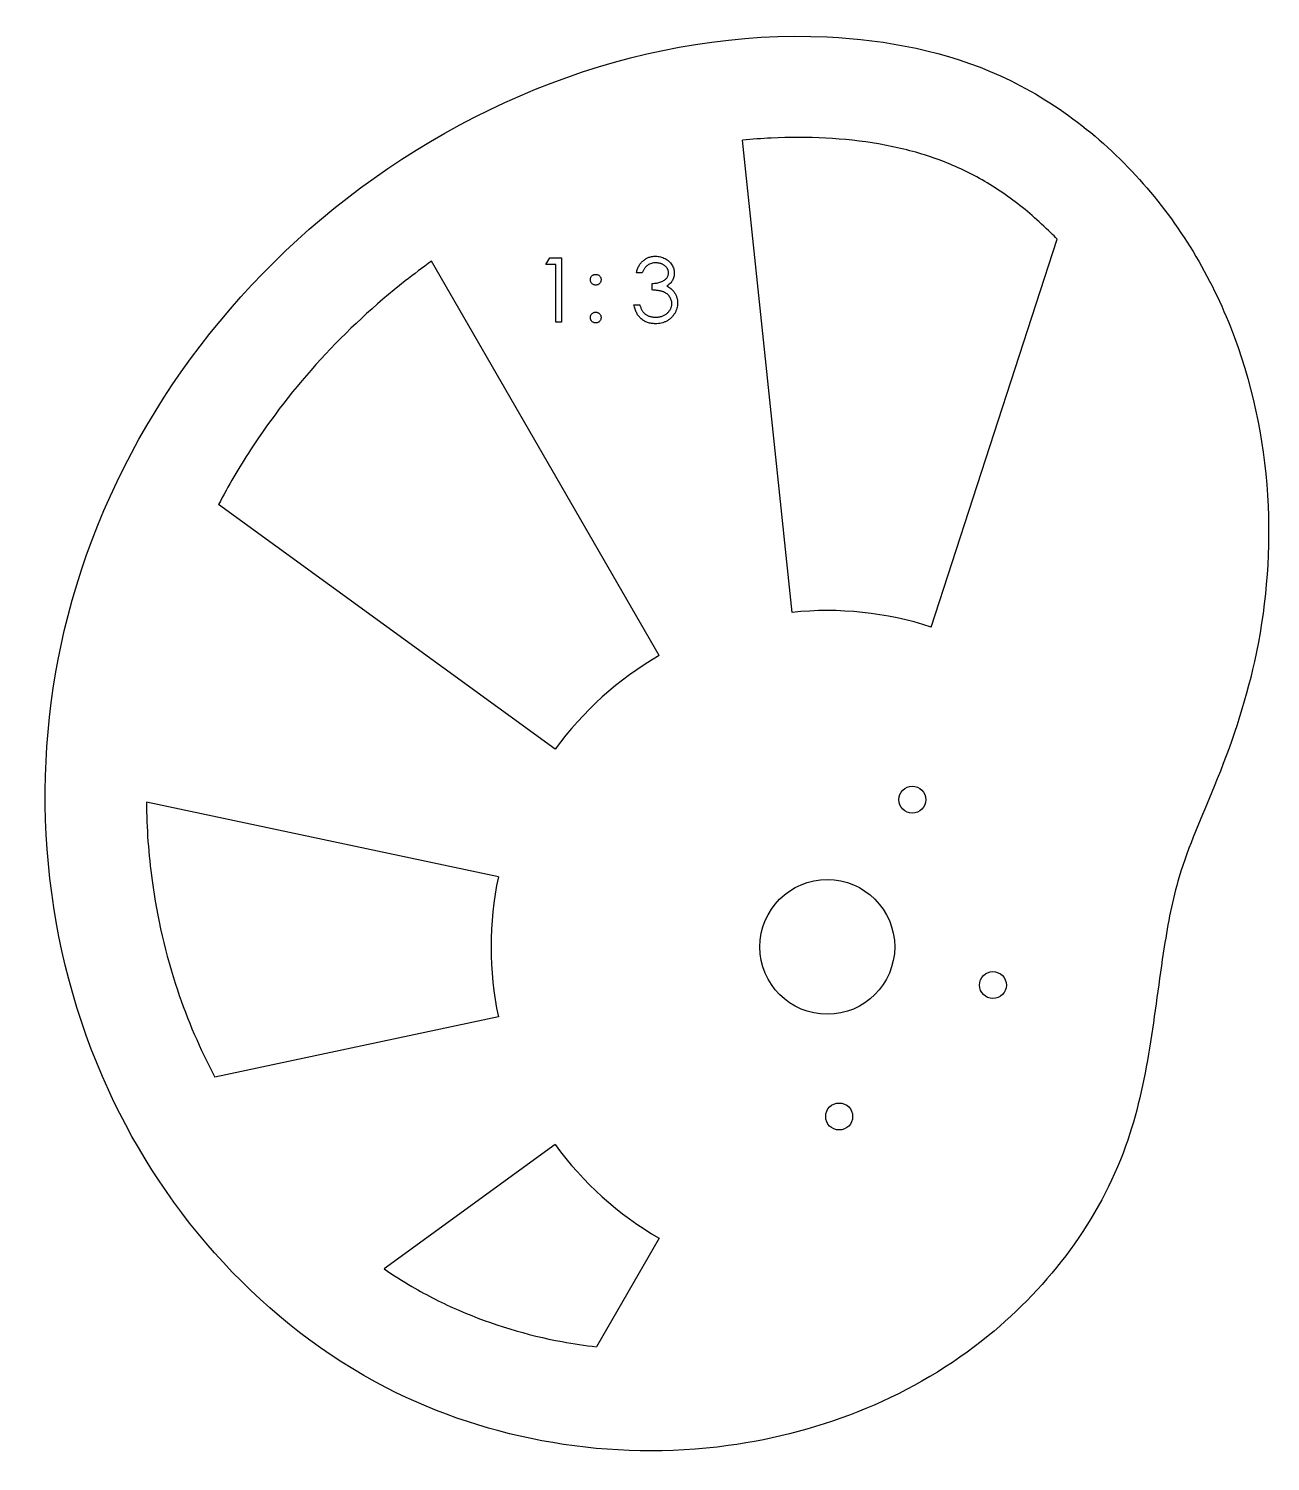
# Paper-space layout '_Right' of a CAD drawing. Header units: millimetres. Extents: x -149 to 36, y -244 to -31.
import ezdxf

# ---------------------------------------------------------------- set-up
doc = ezdxf.new("R2010")
doc.units = ezdxf.units.MM

psp = doc.layouts.new('_Right')

# ---------------------------------------------------------------- linework, layer by layer
at = {"color": 7, "linetype": 'Continuous', "lineweight": 25}
for p, q in [((-35.23, -118.07), (-42.59, -48.01)), ((-14.6, -120.24), (4.1, -62.71)), ((-71.76, -66.45), (-71.2, -65.47)), ((-71.2, -65.47), (-69.44, -65.47)), ((-69.44, -65.47), (-69.44, -75)), ((-54.96, -124.48), (-88.74, -65.97)), ((-70.3, -66.45), (-71.76, -66.45)), ((-70.3, -75), (-70.3, -66.45)), ((-57.48, -67.67), (-58.33, -67.67)), ((-56.01, -70.23), (-56.01, -69.26)), ((-58.7, -72.43), (-57.84, -72.43)), ((-69.44, -75), (-70.3, -75)), ((-70.38, -138.36), (-120.34, -102.07)), ((-78.82, -157.32), (-131.05, -146.21)), ((-78.82, -178.07), (-120.89, -187.01)), ((-70.38, -197.02), (-95.77, -215.47)), ((-54.96, -210.9), (-64.26, -227.01))]:
    psp.add_line(p, q, dxfattribs=at)
for centre, radius in [((-17.4, -145.85), 2), ((-30.01, -167.69), 10), ((-5.44, -173.36), 2), ((-28.25, -192.85), 2)]:
    psp.add_circle(centre, radius, dxfattribs=at)
for start, end in [(72, 96), (120, 144), (168, 192), (216, 240)]:
    psp.add_arc((-30.01, -167.69), 49.9, start, end, dxfattribs=at)
for points, knots in [([(19.99, -167.69), (20.54, -164.18), (22.08, -155.96), (28.33, -142.42), (34.46, -124.36), (36.49, -101.45), (31.7, -76.44), (18.2, -53.37), (-3.41, -36.55), (-47.12, -28.07), (-107.95, -51.02), (-150.81, -116.76), (-144.55, -189.32), (-101.19, -237.52), (-47.29, -246.45), (-5.89, -229.84), (16.74, -199.59), (18.41, -177.67), (19.99, -167.69)], [0, 0, 0, 0, 0.017369, 0.040873, 0.072778, 0.11062, 0.152346, 0.195688, 0.239122, 0.282207, 0.408949, 0.530535, 0.642447, 0.741322, 0.8254, 0.893945, 0.950727, 1, 1, 1, 1]), ([(4.1, -62.71), (3.79, -62.38), (1.71, -60.27), (-2.41, -56.71), (-7.54, -53.49), (-11.75, -51.53), (-16.22, -49.89), (-22.29, -48.41), (-30.19, -47.56), (-37.03, -47.55), (-41.17, -47.87), (-42.59, -48.01)], [0.2003276, 0.2003276, 0.2003276, 0.2003276, 0.203125, 0.21875, 0.234375, 0.2421875, 0.25, 0.265625, 0.28125, 0.296875, 0.3050429, 0.3050429, 0.3050429, 0.3050429]), ([(-58.33, -67.67), (-58.31, -67.57), (-58.26, -67.38), (-58.17, -67.12), (-58.07, -66.86), (-57.94, -66.63), (-57.81, -66.41), (-57.65, -66.21), (-57.49, -66.02), (-57.3, -65.86), (-57.11, -65.71), (-56.9, -65.58), (-56.69, -65.47), (-56.47, -65.38), (-56.24, -65.31), (-56, -65.26), (-55.75, -65.23), (-55.58, -65.23), (-55.5, -65.23)], [0, 0, 0, 0, 0.072625, 0.141977, 0.208985, 0.273957, 0.336889, 0.398745, 0.460116, 0.520825, 0.580994, 0.640152, 0.698622, 0.757271, 0.816427, 0.876254, 0.937165, 1, 1, 1, 1]), ([(-55.5, -65.23), (-55.37, -65.23), (-55.13, -65.24), (-54.76, -65.3), (-54.42, -65.41), (-54.08, -65.56), (-53.78, -65.74), (-53.5, -65.96), (-53.27, -66.21), (-53.07, -66.48), (-52.91, -66.78), (-52.8, -67.08), (-52.73, -67.39), (-52.72, -67.6), (-52.71, -67.7)], [0, 0, 0, 0, 0.090254, 0.17854, 0.266093, 0.354631, 0.441886, 0.525747, 0.608114, 0.690197, 0.770821, 0.848326, 0.924012, 1, 1, 1, 1]), ([(-88.74, -65.97), (-90.06, -66.91), (-95.95, -71.32), (-105.54, -80.21), (-114.46, -91.73), (-118.89, -99.3), (-120.34, -102.07)], [0.39743707, 0.39743707, 0.39743707, 0.39743707, 0.40625, 0.4375, 0.46875, 0.48615628, 0.48615628, 0.48615628, 0.48615628]), ([(-65.17, -68.71), (-65.17, -68.65), (-65.16, -68.55), (-65.12, -68.4), (-65.04, -68.26), (-64.94, -68.14), (-64.82, -68.04), (-64.68, -67.97), (-64.53, -67.92), (-64.43, -67.92), (-64.38, -67.91)], [0, 0, 0, 0, 0.126257, 0.249407, 0.371465, 0.498805, 0.627129, 0.750535, 0.872218, 1, 1, 1, 1]), ([(-64.38, -67.91), (-64.32, -67.92), (-64.22, -67.92), (-64.07, -67.96), (-63.93, -68.04), (-63.81, -68.14), (-63.71, -68.26), (-63.63, -68.4), (-63.59, -68.55), (-63.58, -68.65), (-63.58, -68.71)], [0, 0, 0, 0, 0.127519, 0.249986, 0.371792, 0.49887, 0.625948, 0.748492, 0.870959, 1, 1, 1, 1]), ([(-55.48, -66.2), (-55.59, -66.21), (-55.8, -66.21), (-56.11, -66.28), (-56.39, -66.38), (-56.61, -66.51), (-56.77, -66.63), (-56.89, -66.73), (-57, -66.85), (-57.1, -66.99), (-57.2, -67.14), (-57.3, -67.3), (-57.39, -67.48), (-57.45, -67.6), (-57.48, -67.67)], [0, 0, 0, 0, 0.122712, 0.239685, 0.351816, 0.463766, 0.520818, 0.579448, 0.640604, 0.705298, 0.773634, 0.844669, 0.920057, 1, 1, 1, 1]), ([(-56.01, -69.26), (-55.89, -69.25), (-55.66, -69.25), (-55.32, -69.2), (-55, -69.14), (-54.7, -69.04), (-54.43, -68.92), (-54.19, -68.78), (-53.99, -68.63), (-53.83, -68.47), (-53.72, -68.28), (-53.63, -68.1), (-53.58, -67.9), (-53.57, -67.76), (-53.57, -67.7)], [0, 0, 0, 0, 0.1101656, 0.2157873, 0.3180274, 0.417574, 0.5116505, 0.5961621, 0.6729345, 0.7436696, 0.810677, 0.874059, 0.9366963, 1, 1, 1, 1]), ([(-53.57, -67.7), (-53.57, -67.65), (-53.57, -67.55), (-53.6, -67.4), (-53.64, -67.26), (-53.7, -67.13), (-53.78, -67), (-53.87, -66.87), (-53.98, -66.76), (-54.11, -66.65), (-54.25, -66.54), (-54.4, -66.45), (-54.56, -66.37), (-54.73, -66.31), (-54.9, -66.26), (-55.09, -66.23), (-55.28, -66.21), (-55.42, -66.2), (-55.48, -66.2)], [0, 0, 0, 0, 0.0552745, 0.1099661, 0.1632474, 0.2180762, 0.2733009, 0.3309093, 0.3909945, 0.454176, 0.5188615, 0.5833105, 0.6485167, 0.7150309, 0.7825021, 0.8523227, 0.9249285, 1, 1, 1, 1]), ([(-52.71, -67.7), (-52.72, -67.8), (-52.72, -68), (-52.78, -68.29), (-52.86, -68.56), (-52.99, -68.81), (-53.15, -69.05), (-53.34, -69.27), (-53.57, -69.48), (-53.74, -69.6), (-53.83, -69.66)], [0, 0, 0, 0, 0.128068, 0.250608, 0.37063, 0.490072, 0.610375, 0.734313, 0.863217, 1, 1, 1, 1]), ([(-64.38, -69.5), (-64.43, -69.5), (-64.53, -69.49), (-64.68, -69.45), (-64.82, -69.37), (-64.94, -69.27), (-65.04, -69.15), (-65.12, -69.01), (-65.16, -68.86), (-65.17, -68.76), (-65.17, -68.71)], [0, 0, 0, 0, 0.127574, 0.248624, 0.371829, 0.498962, 0.626095, 0.747954, 0.870903, 1, 1, 1, 1]), ([(-63.58, -68.71), (-63.58, -68.76), (-63.59, -68.86), (-63.63, -69.02), (-63.71, -69.15), (-63.81, -69.27), (-63.93, -69.37), (-64.07, -69.45), (-64.22, -69.49), (-64.32, -69.5), (-64.38, -69.5)], [0, 0, 0, 0, 0.129041, 0.251508, 0.374052, 0.50113, 0.628208, 0.750014, 0.872481, 1, 1, 1, 1]), ([(-53.83, -69.66), (-53.72, -69.71), (-53.52, -69.81), (-53.25, -70), (-53, -70.22), (-52.86, -70.39), (-52.79, -70.47)], [0, 0, 0, 0, 0.2538796, 0.5030089, 0.7502911, 1, 1, 1, 1]), ([(-53.08, -72.25), (-53.08, -72.16), (-53.09, -71.98), (-53.16, -71.72), (-53.26, -71.47), (-53.41, -71.23), (-53.58, -71.01), (-53.79, -70.82), (-54.03, -70.66), (-54.25, -70.54), (-54.45, -70.47), (-54.61, -70.42), (-54.8, -70.37), (-55.01, -70.33), (-55.23, -70.3), (-55.47, -70.27), (-55.74, -70.25), (-55.92, -70.24), (-56.01, -70.23)], [0, 0, 0, 0, 0.066909, 0.133485, 0.201035, 0.271234, 0.34288, 0.413836, 0.485977, 0.56023, 0.599884, 0.644055, 0.691892, 0.744688, 0.801492, 0.862858, 0.929328, 1, 1, 1, 1]), ([(-52.23, -72.17), (-52.23, -72.3), (-52.24, -72.56), (-52.33, -72.96), (-52.46, -73.34), (-52.65, -73.71), (-52.89, -74.05), (-53.17, -74.36), (-53.48, -74.63), (-53.84, -74.85), (-54.23, -75.02), (-54.64, -75.15), (-55.07, -75.23), (-55.37, -75.23), (-55.52, -75.24)], [0, 0, 0, 0, 0.079648, 0.158922, 0.239619, 0.322609, 0.406035, 0.487602, 0.569685, 0.653036, 0.737436, 0.822478, 0.909748, 1, 1, 1, 1]), ([(-55.51, -74.26), (-55.42, -74.26), (-55.24, -74.26), (-54.99, -74.23), (-54.75, -74.18), (-54.52, -74.12), (-54.3, -74.03), (-54.1, -73.93), (-53.92, -73.8), (-53.74, -73.66), (-53.59, -73.51), (-53.45, -73.35), (-53.34, -73.18), (-53.24, -73.01), (-53.17, -72.83), (-53.12, -72.64), (-53.08, -72.45), (-53.08, -72.31), (-53.08, -72.25)], [0, 0, 0, 0, 0.076072, 0.148752, 0.218403, 0.28576, 0.350598, 0.414964, 0.478069, 0.541761, 0.60435, 0.664075, 0.721464, 0.777587, 0.832644, 0.887844, 0.94346, 1, 1, 1, 1]), ([(-52.79, -70.47), (-52.75, -70.54), (-52.66, -70.66), (-52.54, -70.86), (-52.44, -71.06), (-52.36, -71.27), (-52.3, -71.49), (-52.26, -71.71), (-52.23, -71.94), (-52.23, -72.09), (-52.23, -72.17)], [0, 0, 0, 0, 0.1281355, 0.2541727, 0.3781116, 0.5017123, 0.6239863, 0.7470956, 0.8728746, 1, 1, 1, 1]), ([(-65.17, -74.32), (-65.17, -74.27), (-65.16, -74.16), (-65.12, -74.01), (-65.04, -73.88), (-64.94, -73.76), (-64.82, -73.66), (-64.68, -73.58), (-64.53, -73.54), (-64.43, -73.53), (-64.38, -73.53)], [0, 0, 0, 0, 0.129097, 0.252046, 0.373905, 0.501038, 0.628171, 0.751376, 0.872426, 1, 1, 1, 1]), ([(-64.38, -75.12), (-64.43, -75.11), (-64.53, -75.11), (-64.68, -75.06), (-64.82, -74.99), (-64.94, -74.89), (-65.04, -74.77), (-65.12, -74.63), (-65.16, -74.48), (-65.17, -74.38), (-65.17, -74.32)], [0, 0, 0, 0, 0.127757, 0.249414, 0.372796, 0.500111, 0.62861, 0.750643, 0.873768, 1, 1, 1, 1]), ([(-64.38, -73.53), (-64.32, -73.53), (-64.22, -73.54), (-64.07, -73.58), (-63.93, -73.66), (-63.81, -73.76), (-63.71, -73.88), (-63.63, -74.01), (-63.59, -74.17), (-63.58, -74.27), (-63.58, -74.32)], [0, 0, 0, 0, 0.127519, 0.249986, 0.371792, 0.49887, 0.625948, 0.748492, 0.870959, 1, 1, 1, 1]), ([(-63.58, -74.32), (-63.59, -74.38), (-63.59, -74.48), (-63.63, -74.63), (-63.71, -74.76), (-63.81, -74.89), (-63.93, -74.99), (-64.07, -75.06), (-64.22, -75.11), (-64.32, -75.11), (-64.38, -75.12)], [0, 0, 0, 0, 0.126178, 0.248821, 0.37154, 0.499984, 0.627244, 0.749226, 0.872298, 1, 1, 1, 1]), ([(-55.52, -75.24), (-55.62, -75.24), (-55.82, -75.23), (-56.12, -75.2), (-56.4, -75.14), (-56.67, -75.06), (-56.92, -74.97), (-57.16, -74.84), (-57.39, -74.7), (-57.61, -74.53), (-57.81, -74.34), (-57.99, -74.13), (-58.16, -73.9), (-58.3, -73.64), (-58.43, -73.37), (-58.54, -73.08), (-58.63, -72.76), (-58.67, -72.54), (-58.7, -72.43)], [0, 0, 0, 0, 0.065541, 0.128963, 0.190377, 0.250092, 0.308548, 0.366398, 0.424542, 0.48317, 0.542243, 0.601739, 0.662506, 0.724856, 0.789128, 0.856346, 0.926295, 1, 1, 1, 1]), ([(-57.84, -72.43), (-57.82, -72.5), (-57.78, -72.65), (-57.7, -72.85), (-57.62, -73.04), (-57.53, -73.21), (-57.43, -73.37), (-57.33, -73.51), (-57.22, -73.64), (-57.14, -73.71), (-57.1, -73.75)], [0, 0, 0, 0, 0.14977, 0.291316, 0.425966, 0.55216, 0.671527, 0.786122, 0.895325, 1, 1, 1, 1]), ([(-57.1, -73.75), (-57.04, -73.79), (-56.94, -73.87), (-56.76, -73.98), (-56.58, -74.07), (-56.39, -74.14), (-56.18, -74.19), (-55.96, -74.23), (-55.74, -74.26), (-55.58, -74.26), (-55.51, -74.26)], [0, 0, 0, 0, 0.118271, 0.236178, 0.355663, 0.475904, 0.600127, 0.728608, 0.861313, 1, 1, 1, 1]), ([(-131.05, -146.21), (-131.01, -150.1), (-130.33, -159.56), (-127.13, -173.43), (-123.1, -182.85), (-120.89, -187.01)], [0.57203602, 0.57203602, 0.57203602, 0.57203602, 0.59375, 0.625, 0.65162451, 0.65162451, 0.65162451, 0.65162451]), ([(-95.77, -215.47), (-94.42, -216.39), (-90.8, -218.67), (-82.34, -222.95), (-72.97, -225.78), (-65.96, -226.82), (-64.26, -227.01)], [0.72476533, 0.72476533, 0.72476533, 0.72476533, 0.734375, 0.75, 0.78125, 0.7912281, 0.7912281, 0.7912281, 0.7912281])]:
    psp.add_open_spline(points, degree=3, knots=knots, dxfattribs=at)

doc.saveas('drawing.dxf')
